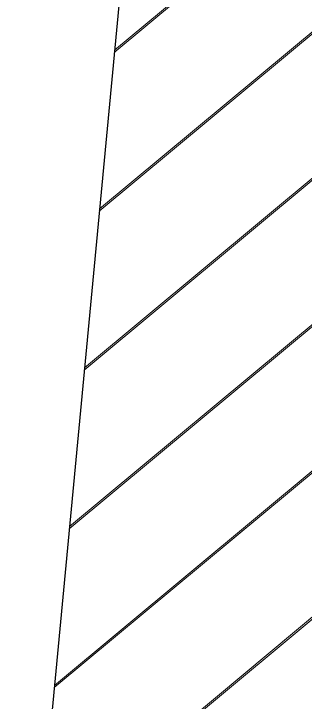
# Model space of a CAD drawing. Header units: millimetres. Extents: x 26282 to 30760, y 1404 to 4574.
# Drawn here: x 29556.84 to 29562.02, y 3466.61 to 3478.86 of the extents above; entities that cross this region are included whole.
import ezdxf

# ---------------------------------------------------------------- set-up
doc = ezdxf.new("R2010")
doc.units = ezdxf.units.MM
doc.header["$LTSCALE"] = 0.25
for name, color, linetype, lineweight in [('AB-DUV', 4, 'Continuous', 50), ('AB-KOL', 2, 'Continuous', 30), ('GRİTON-tarama', 252, 'Continuous', 20)]:
    doc.layers.add(name, color=color, linetype=linetype, lineweight=lineweight)
pattern_1 = [(39.768629, (-20185.843, -2603.9955), (-1.2793779, 1.53726777), []), (39.768629, (-20185.8032, -2603.9991), (-1.2793779, 1.53726777), [])]

# ---------------------------------------------------------------- blocks, each defined once
blk = doc.blocks.new('A$C187D15ED')
at = {"layer": 'GRİTON-tarama'}
h = blk.add_hatch(dxfattribs=at)
h.set_pattern_fill('JIS_LC_20', color=256, scale=0.1, angle=714.7686, style=0)
h.set_pattern_definition(pattern_1)
h.paths.add_polyline_path([(10085.771, 3245.265), (10089.551, 3275.272), (9989.302, 3284.756), (9986.416, 3254.247)])
h = blk.add_hatch(dxfattribs=at)
h.set_pattern_fill('JIS_LC_20', color=256, scale=0.1, angle=714.7686, style=0)
h.set_pattern_definition(pattern_1)
h.paths.add_polyline_path([(10085.771, 3245.265), (10089.551, 3275.272), (9989.302, 3284.756), (9986.416, 3254.247)])
at = {"layer": 'AB-KOL', "elevation": -47.829}
blk.add_lwpolyline([(9986.416, 3254.247), (10085.771, 3245.265), (10089.551, 3275.272), (9989.302, 3284.756)], close=True, dxfattribs=at)

msp = doc.modelspace()

# ---------------------------------------------------------------- block references
at = {"layer": 'AB-DUV', "ltscale": 100}
msp.add_blockref('A$C187D15ED', (19570.424, 205.028, 5.126), dxfattribs=at)

doc.saveas('drawing.dxf')
